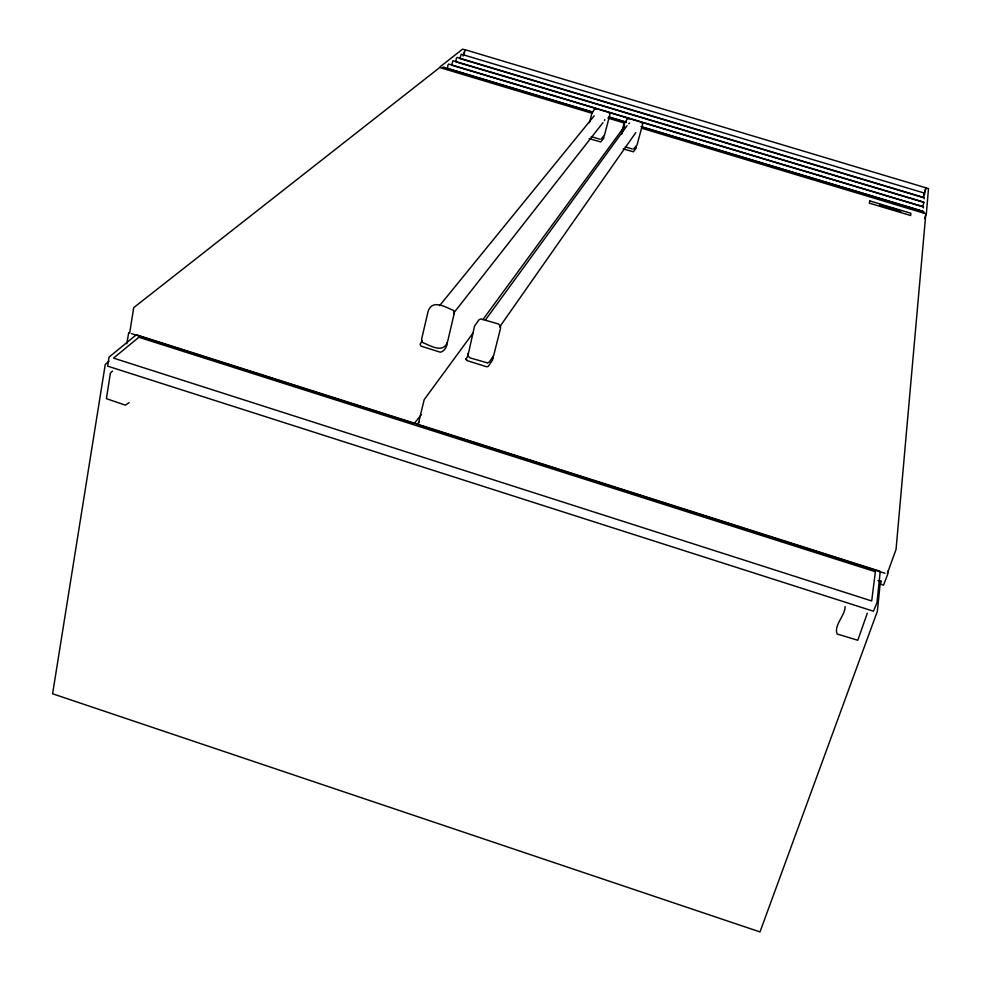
<?xml version="1.0" encoding="UTF-8"?>
<svg xmlns="http://www.w3.org/2000/svg" width="981" height="981" viewBox="0 0 981 981"><rect width="100%" height="100%" fill="white"/><g stroke="black" fill="none" stroke-linecap="round" stroke-linejoin="round"><path stroke-width="1.47" d="M923.795 212.436L923.673 211.614L640.985 126.586M888.05 571.114L887.756 574.143L883.538 585.167L880.693 584.259L880.901 580.801M880.472 580.862L877.345 611.31L759.993 931.925L52.594 693.775L105.261 364.466L108.965 361.192M880.202 571.751L876.977 602.726L873.446 611.224L107.652 366.146L109.014 357.158L136.138 334.926M867.314 613.186L857.786 640.262L837.185 634.02C833.396 625.817 845.389 615.038 845.095 606.589M909.289 208.364L909.105 207.432M895.359 209.211L894.807 209.848L894.93 208.978L896.671 209.75L895.543 209.676M894.194 209.149L892.943 208.769M894.304 208.794L892.563 208.266L892.428 209.137L894.218 209.664L892.98 208.512M889.387 207.432L892.048 208.107L889.975 208.279L891.937 208.867L889.154 208.144L891.214 207.972M885.769 206.341L886.898 207.187L885.733 206.599M126.794 343.791L128.719 332.559M884.114 206.243L884.629 205.875L882.961 206.292M882.348 205.728C881.085 204.784 882.692 206.721 884.016 206.366M922.778 202.061L455.932 61.852L456.312 58.37L457.146 57.425L924.237 197.598L924.212 198.824M869.73 200.982L869.387 203.177L910.65 215.513L910.846 213.257L869.84 200.921M922.913 212.632L923.109 211.528M923.992 202.429L922.606 206.562M923.354 207.96L923.366 206.709L448.758 64.072L447.949 64.93L447.532 68.572L592.475 112.165M463.118 56.027L465.215 49.761L925.905 187.8L923.612 195.709M463.952 54.2L464.602 51.355M589.458 122.699L592.083 112.607L594.621 109.21L597.073 108.695M622.064 131.613L624.137 122.993L607.889 118.039M621.807 134.005L624.897 122.478L627.288 119.02L629.728 118.505M923.673 195.158L926.138 187.996L928.492 188.61L926.395 213.22L924.556 218.579M887.413 573.247L896.045 549.47L925.831 213.748L641.513 128.155M604.443 120.614L604.811 119.633M439.991 66.904L462.603 49.111L464.92 49.933M442.468 67.652L443.265 67.125L592.696 112.055M456.006 72.005L456.888 71.429M443.645 68.339L444.454 67.481M499.611 326.992L635.774 132.619M922.238 211.074L642.248 127.138M468.293 355.232L466.233 358.703L467.238 360.652L486.65 366.759L488.268 366.379L492.634 359.929L492.842 357.072M417.342 424.332L419.132 421.855M131.442 333.626L414.215 423.559L421.241 414.705M485.497 319.855L627.055 125.678M472.94 333.16L424.197 399.647L418.286 424.074L418.764 425.006L884.997 573.284M482.873 319.622L624.578 126.316M453.835 312.89L602.947 122.711M422.259 340.775L420.076 344.196L421.057 346.146L440.395 352.228C443.866 351.689 447.152 346.759 447.287 343.166L446.993 342.688M439.586 305.667L594.216 115.77M129.149 402.566L125.445 405.165L106.389 398.666L110.387 373.197L112.459 371.063M628.686 123.68L629.557 123.091M600.936 139.192L604.492 135.108L609.802 115.01L609.692 113.465L608.232 112.042M633.628 149.063L637.037 144.918L642.506 124.832L642.383 123.287L640.912 121.877M487.9 362.749L489.396 361.989L493.688 355.49L500.555 328.218L500.457 325.913L498.348 323.926L480.825 318.923L478.973 319.806L474.546 326.097L467.9 355.87L470.009 357.857L487.532 362.896M886.665 206.783L886.027 206.684M887.02 206.942L885.205 206.954L885.353 206.096L887.143 206.868M896.156 209.664L895.31 209.493M880.889 205.495L880.202 204.833M880.153 204.698C883.28 205.446 877.701 203.68 880.95 205.458M623.205 148.891L633.358 151.797L636.362 147.898L636.252 146.328M632.389 149.014L625.265 146.892M599.698 139.143L591.187 136.604M899.319 211.099L900.386 211.074L898.056 210.277L900.84 211.209L897.615 210.118L899.123 211.16M460.04 58.578L923.219 197.586L924.642 194.361L924.654 193.159L461.242 54.188L459.905 58.492M923.808 202.123L452.989 60.724L451.628 65.102M451.763 65.187L922.336 206.611M608.76 116.898L626.454 122.208M608.576 117.009L626.148 122.294M591.825 113.207L439.733 67.517L133.71 307.629L129.676 332.976M589.164 138.603L600.74 141.938L603.855 138.088L603.744 136.518M136.567 334.828L879.92 571.224M877.921 580.507L880.828 581.439M896.573 210.093L897.039 210.461A6.953 1.876 17.5 0 1 896.72 210.216M454.301 313.074L447.741 341.081C443.866 354.374 430.475 345.594 422.357 342.43L421.634 339.058L428.059 311.578C432.229 298.58 445.484 307.311 453.565 310.413L454.301 313.074M875.359 571.715L871.704 600.973L113.526 358.102L138.873 337.268L875.359 571.715M888.835 207.702L887.744 207.371L888.835 207.702M879.65 205.054L880.705 205.605L879.699 205.09M467.9 355.87L467.802 353.552L467.9 355.87M493.173 358.273L493.136 357.55L493.173 358.273M466.269 359.757L466.233 358.703L466.269 359.757M454.301 313.773L454.215 311.48L454.301 313.773"/></g></svg>
